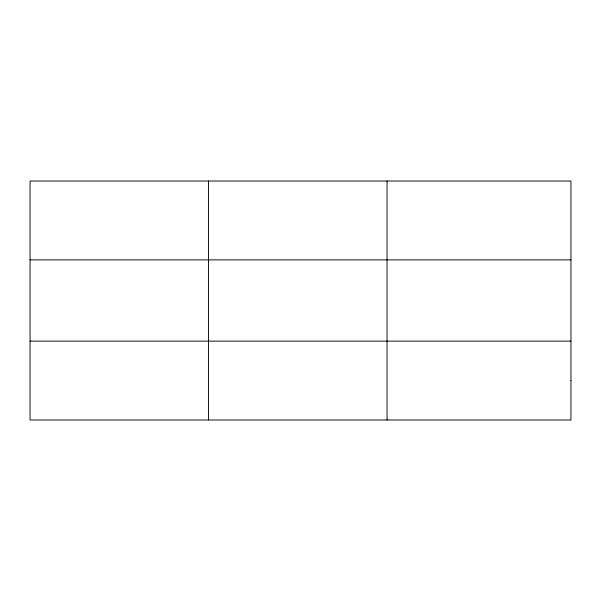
<?xml version="1.0" encoding="UTF-8"?>
<svg xmlns="http://www.w3.org/2000/svg" width="601" height="601" viewBox="0 0 601 601"><rect width="100%" height="100%" fill="white"/><g stroke="black" fill="none" stroke-linecap="round" stroke-linejoin="round"><path stroke-width="0.9" d="M208.547 181.014L208.547 419.986M387.044 181.014L387.044 419.986M30.05 259.872L570.95 259.872M30.05 341.128L570.95 341.128M570.95 380.561L570.95 419.986L30.05 419.986L30.05 181.014L570.95 181.014L570.95 380.561"/></g></svg>
